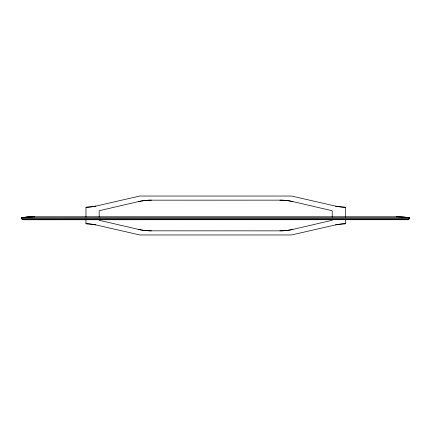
<?xml version="1.0" encoding="UTF-8"?>
<svg xmlns="http://www.w3.org/2000/svg" width="431" height="431" viewBox="0 0 431 431"><rect width="100%" height="100%" fill="white"/><g stroke="black" fill="none" stroke-linecap="round" stroke-linejoin="round"><path stroke-width="0.65" d="M406.988 219.718L407.317 219.718M23.683 219.718L407.101 219.616M85.963 217.1L85.963 207.246A45.562 31.393 0 0 0 88.468 207.106L89.303 207.036A44.711 30.806 0 0 0 95.833 206.115L139.816 196.04L291.572 196.04L335.555 206.115A44.711 30.806 0 0 0 342.085 207.036L342.92 207.106A45.562 31.393 0 0 0 345.425 207.246L345.425 217.1M345.425 219.643L345.425 223.754A45.562 31.393 0 0 0 342.92 223.894L342.085 223.964A44.711 30.806 0 0 0 335.555 224.885L291.572 234.96L139.816 234.96L95.833 224.885A44.711 30.806 0 0 0 89.303 223.964L88.468 223.894A45.562 31.393 0 0 0 85.963 223.754L85.963 219.643M138.448 201.595A57.452 57.452 0 0 1 151.448 200.167L279.94 200.151A57.452 57.452 0 0 1 292.94 201.595M21.55 217.768A149.503 108.881 90 0 1 34.809 216.761A149.503 108.881 -90 0 0 21.55 217.768L409.45 217.768L409.256 218.797L408.135 219.627A3.841 2.796 -90 0 1 407.532 219.718L23.468 219.718A3.841 2.796 -90 0 1 22.865 219.627L21.744 218.797L21.55 217.768A79.73 79.73 0 0 1 33.699 216.761L397.301 216.761A79.73 79.73 0 0 1 409.45 217.768A149.503 108.881 -90 0 0 396.191 216.761M138.448 229.405A57.452 57.452 0 0 0 151.448 230.833L279.94 230.849A57.452 57.452 0 0 0 292.94 229.405M332.226 217.089L332.226 210.737L292.94 201.606A40.789 28.236 0 0 0 279.94 200.156M332.226 219.718L332.226 220.263L292.94 229.394A40.789 28.236 0 0 1 279.94 230.844M99.162 217.089L99.162 210.737L138.448 201.606A40.789 28.236 0 0 1 151.448 200.156M99.162 219.718L99.162 220.263L138.448 229.394A40.789 28.236 0 0 0 151.448 230.844M345.425 207.241A63.756 63.756 0 0 1 335.555 206.12M95.833 206.12A63.756 63.756 0 0 1 85.963 207.241M335.555 224.88A63.756 63.756 0 0 1 345.425 223.759M85.963 223.759A63.756 63.756 0 0 1 95.833 224.88M407.532 219.718A2.074 2.074 0 0 0 409.45 218.436L21.55 218.436A2.074 2.074 0 0 0 23.468 219.718A3.841 2.796 90 0 1 22.865 219.627"/></g></svg>
